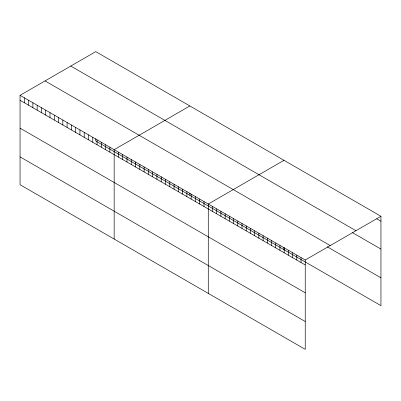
<?xml version="1.0" encoding="UTF-8"?>
<svg xmlns="http://www.w3.org/2000/svg" width="401" height="401" viewBox="0 0 401 401"><rect width="100%" height="100%" fill="white"/><g stroke="black" fill="none" stroke-linecap="round" stroke-linejoin="round"><path stroke-width="0.6" d="M20.05 95.338L305.241 259.993L305.241 349.371L20.05 184.716L20.05 95.338L95.759 51.629L380.95 216.284L380.95 305.662L95.759 141.007L95.759 138.686M189.868 105.964L114.165 149.673L114.165 239.051M283.983 160.305L208.279 204.014L208.279 293.387M305.241 259.993L380.95 216.284M376.734 218.801L380.95 221.237M70.771 66.055L355.968 230.71M352.494 232.665L380.95 249.096M45.032 80.917L330.229 245.572M327.196 246.765L380.95 277.803M20.05 100.29L305.241 264.946M20.05 128.15L305.241 292.805M20.05 156.856L305.241 321.512M301.026 257.562L301.026 262.51M296.81 255.126L296.81 260.079M292.595 252.69L292.595 257.642M288.379 250.259L288.379 255.211M284.164 247.823L284.164 252.775M283.983 247.357L283.983 249.678M279.948 245.392L279.948 250.339M275.733 242.956L275.733 247.908M271.517 240.52L271.517 245.472M267.302 238.089L267.302 243.041M263.086 235.653L263.086 240.605M258.871 233.222L258.871 238.169M254.65 230.786L254.65 235.738M250.435 228.349L250.435 233.302M246.219 225.918L246.219 230.871M242.004 223.482L242.004 228.435M237.788 221.051L237.788 225.999M233.572 218.615L233.572 223.568M229.357 216.179L229.357 221.131M225.141 213.748L225.141 218.7M220.926 211.312L220.926 216.264M216.71 208.881L216.71 213.828M212.495 206.445L212.495 211.397M203.999 201.543L203.999 206.495M199.723 199.071L199.723 204.024M195.442 196.6L195.442 201.553M191.167 194.134L191.167 199.081M189.868 193.021L189.868 195.342M186.886 191.663L186.886 196.615M182.61 189.192L182.61 194.144M178.33 186.721L178.33 191.673M174.054 184.254L174.054 189.202M169.778 181.783L169.778 186.736M165.498 179.312L165.498 184.265M161.222 176.841L161.222 181.793M156.941 174.375L156.941 179.327M152.666 171.904L152.666 176.856M148.385 169.433L148.385 174.385M144.109 166.966L144.109 171.914M139.829 164.495L139.829 169.448M135.553 162.024L135.553 166.976M131.277 159.553L131.277 164.505M126.997 157.087L126.997 162.034M122.721 154.616L122.721 159.568M118.44 152.144L118.44 157.097M109.884 147.207L109.884 152.154M105.608 144.736L105.608 149.688M101.328 142.265L101.328 147.217M97.052 139.794L97.052 144.746M92.776 137.327L92.776 142.28M88.496 134.856L88.496 139.809M84.22 132.385L84.22 137.337M79.939 129.919L79.939 134.866M75.664 127.448L75.664 132.4M71.383 124.977L71.383 129.929M67.107 122.505L67.107 127.458M62.827 120.039L62.827 124.987M58.551 117.568L58.551 122.521M54.275 115.097L54.275 120.049M49.995 112.626L49.995 117.578M45.719 110.16L45.719 115.107M41.438 107.689L41.438 112.641M37.163 105.217L37.163 110.17M32.882 102.746L32.882 107.699M28.606 100.28L28.606 105.232M24.326 97.809L24.326 102.761"/></g></svg>
